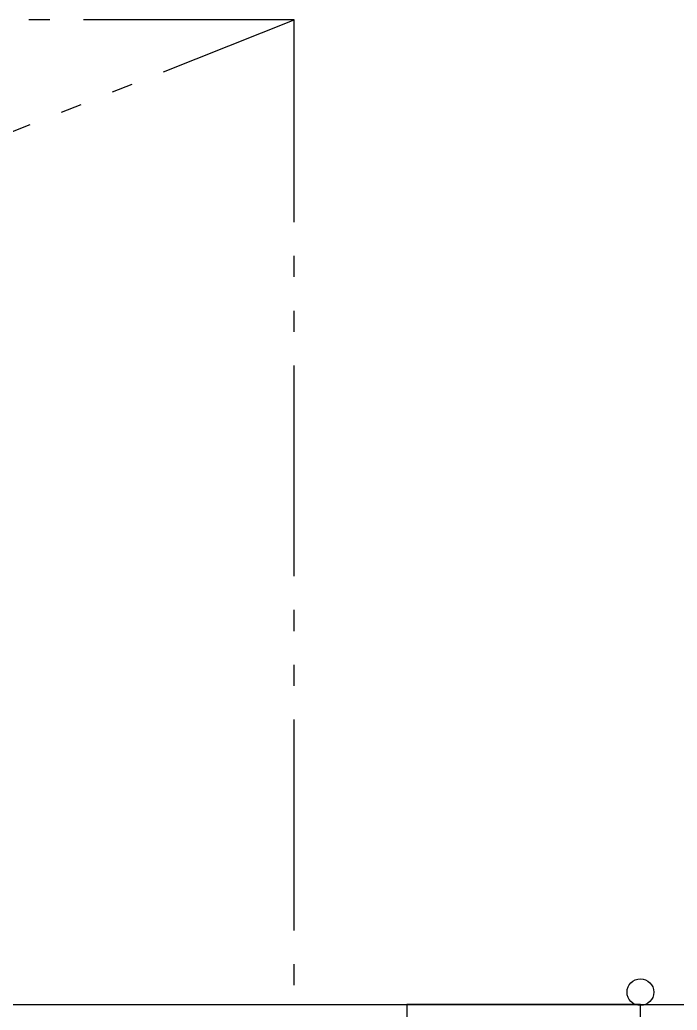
# Model space of a CAD drawing. Header units: millimetres. Extents: x 1084702 to 1166801, y 36632 to 124519.
# Drawn here: x 1099133 to 1100108, y 105640 to 107108 of the extents above; entities that cross this region are included whole.
import ezdxf

# ---------------------------------------------------------------- set-up
doc = ezdxf.new("R2010")
doc.units = ezdxf.units.MM
doc.header["$LTSCALE"] = 250
doc.linetypes.add('PHANTOM', pattern=[2.1, 1.25, -0.2, 0.125, -0.2, 0.125, -0.2])
doc.layers.get('0').update_dxf_attribs({"color": 255})

# ---------------------------------------------------------------- blocks, each defined once
blk = doc.blocks.new('cont')
at = {"linetype": 'PHANTOM'}
blk.add_line((225402.8, 143408.7), (231452.8, 145808.7), dxfattribs=at)
blk.add_lwpolyline([(225402.8, 143408.7), (231452.8, 143408.7), (231452.8, 145808.7), (225402.8, 145808.7)], close=True, dxfattribs=at)
blk = doc.blocks.new('profil_B4_1')
blk.add_line((78653.1, 70021.7), (82799.6, 70021.7))
blk.add_lwpolyline([(82290.1, 70021.7), (81943.9, 70021.7), (81943.9, 69965.3), (82290.1, 69965.3)], close=True)
blk.add_circle((82290.1, 70040.2), 19.8)
blk.add_blockref('cont', (-149676.3, -74326.8))

msp = doc.modelspace()

# ---------------------------------------------------------------- block references
msp.add_blockref('profil_B4_1', (1017763, 35626.5))

doc.saveas('drawing.dxf')
